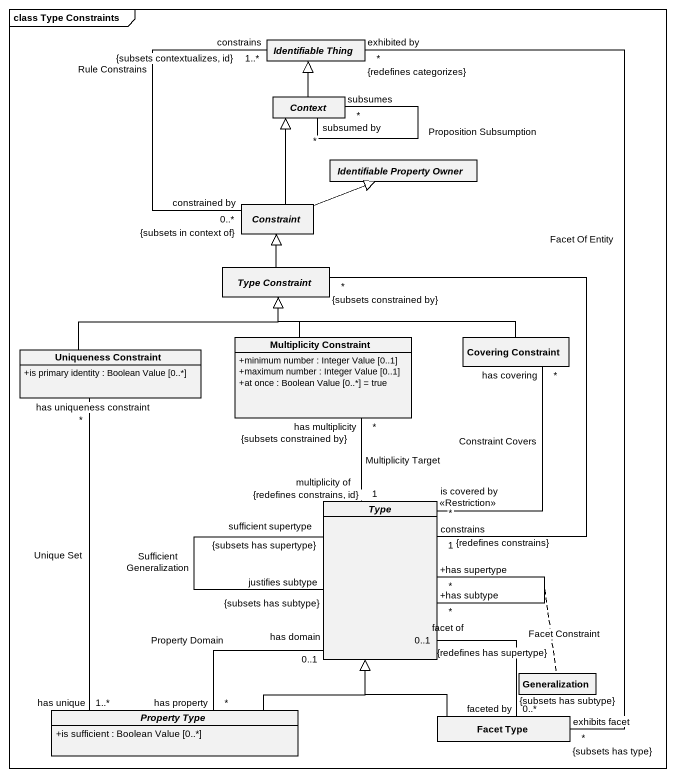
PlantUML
@startuml
mainframe class Type Constraints
hide circle
hide empty members
skinparam classAttributeIconSize 0
abstract class "Identifiable Thing" as Identifiable_Thing
abstract class Context
abstract class "Identifiable Property Owner" as Identifiable_Property_Owner
abstract class Constraint
abstract class "Type Constraint" as Type_Constraint
class "Multiplicity Constraint" as Multiplicity_Constraint {
  +minimum number : Integer Value [0..1]
  +maximum number : Integer Value [0..1]
  +at once : Boolean Value [0..*] = true
}
class "Covering Constraint" as Covering_Constraint
class "Uniqueness Constraint" as Uniqueness_Constraint {
  +is primary identity : Boolean Value [0..*]
}
abstract class Type
abstract class "Property Type" as Property_Type {
  +is sufficient : Boolean Value [0..*]
}
class Generalization
class "Facet Type" as Facet_Type
Identifiable_Thing "exhibited by\n*\n{redefines categorizes}" -- "exhibits facet\n*\n{subsets has type}" Facet_Type : Facet Of Entity
Context -up-|> Identifiable_Thing
Context "subsumed by\n*" -- "subsumes\n*" Context : Proposition Subsumption
Constraint "constrained by\n0..*\n{subsets in context of}" -up- "constrains\n1..*\n{subsets contextualizes, id}" Identifiable_Thing : Rule Constrains
Constraint -up-|> Context
Constraint -right-|> Identifiable_Property_Owner
Type_Constraint -up-|> Constraint
Type_Constraint "*\n{subsets constrained by}" -- "constrains\n1\n{redefines constrains}\n<<Restriction>>" Type
Multiplicity_Constraint -up-|> Type_Constraint
Multiplicity_Constraint "has multiplicity\n*\n{subsets constrained by}" -- "multiplicity of\n1\n{redefines constrains, id}" Type : Multiplicity Target
Covering_Constraint -left-|> Type_Constraint
Covering_Constraint "has covering\n*" -- "is covered by\n*" Type : Constraint Covers
Uniqueness_Constraint -right-|> Type_Constraint
Uniqueness_Constraint "has uniqueness constraint\n*" -- "has unique\n1..*" Property_Type : Unique Set
Type "justifies subtype\n{subsets has subtype}" -- "sufficient supertype\n{subsets has supertype}" Type : Sufficient Generalization
Type "+has subtype\n*" -- "+has supertype\n*" Type
(Type, Type) .. Generalization
Type "has domain\n0..1" -- "has property\n*" Property_Type : Property Domain
Property_Type -up-|> Type
Facet_Type -up-|> Type
Facet_Type "faceted by\n0..*\n{subsets has subtype}" -up- "facet of\n0..1\n{redefines has supertype}" Type : Facet Constraint
@enduml
